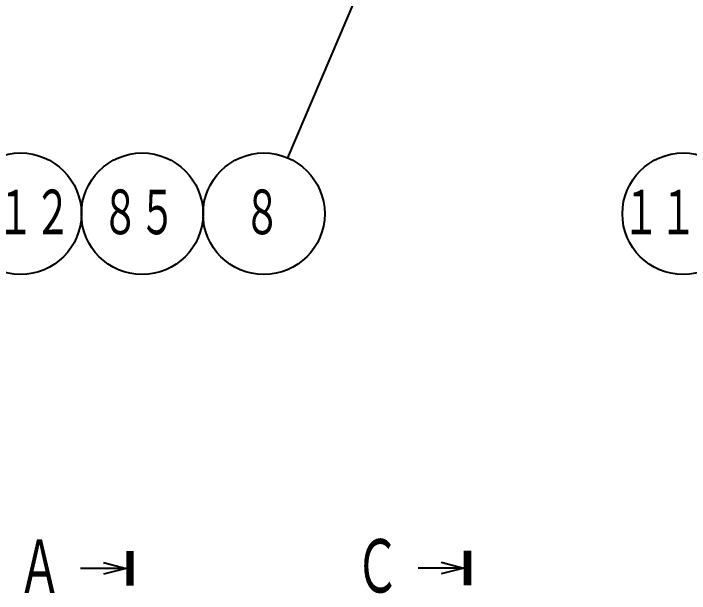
# Model space of a CAD drawing. Header units: millimetres. Extents: x -993 to 13147, y -7260 to 4342.
# Drawn here: x 898 to 1898, y 1853 to 2712 of the extents above; entities that cross this region are included whole.
import ezdxf

# ---------------------------------------------------------------- set-up
doc = ezdxf.new("R2010")
doc.units = ezdxf.units.MM
doc.header["$LTSCALE"] = 7.649257
doc.layers.add('NoLayerName_001', color=7, linetype='Continuous')
doc.styles.get("Standard").update_dxf_attribs({"font": 'txt', "bigfont": 'extfont2'})
doc.dimstyles.get("Standard").update_dxf_attribs({"dimtxt": 2.5, "dimasz": 2.5, "dimexe": 1.25, "dimexo": 0.625, "dimtad": 1, "dimzin": 0, "dimdsep": 46, "dimtxsty": 'Standard', "dimcen": 2.5, "dimadec": 0, "dimazin": 0, "dimtfac": 0.75, "dimtmove": 0, "dimatfit": 3, "dimfxl": 1, "dimarcsym": 0})

# ---------------------------------------------------------------- blocks, each defined once
blk = doc.blocks.new('DIM_0005')
at = {"color": 3, "linetype": 'Continuous', "lineweight": 25}
for points in [[(635.24, 418.47), (494.21, 168.39)], [(602.63, 385.2), (635.24, 418.47), (623.64, 373.35)]]:
    blk.add_lwpolyline(points, dxfattribs=at)
for centre in [(90, 90), (270, 90), (450, 90)]:
    blk.add_circle(centre, 90, dxfattribs=at)
at = {"color": 2, "linetype": 'Continuous', "lineweight": 50, "width": 0.666667}
for s, p in [('１１３', (0, 52.5)), ('８７', (210, 52.5)), ('６', (420, 52.5))]:
    blk.add_text(s, height=75, dxfattribs=at).set_placement(p)
blk = doc.blocks.new('_DOT')
at = {"color": 0, "linetype": 'ByBlock', "lineweight": -2}
blk.add_line((-0.5, 0), (-1, 0), dxfattribs=at)
at = {"color": 0, "linetype": 'ByBlock', "lineweight": -2, "const_width": 0.5}
blk.add_lwpolyline([(-0.25, 0, 1), (0.25, 0, 1)], format="xyb", close=True, dxfattribs=at)
blk = doc.blocks.new('DIM_0006')
at = {"color": 3, "linetype": 'Continuous', "lineweight": 25}
blk.add_lwpolyline([(671.27, 611.02), (485.18, 172.84)], dxfattribs=at)
for centre in [(90, 90), (270, 90), (450, 90)]:
    blk.add_circle(centre, 90, dxfattribs=at)
at = {"color": 3, "linetype": 'Continuous', "lineweight": 25, "xscale": 22.5, "yscale": 22.5, "zscale": 22.5, "rotation": 66.98944853930921}
blk.add_blockref('_DOT', (671.27, 611.02), dxfattribs=at)
at = {"color": 2, "linetype": 'Continuous', "lineweight": 50, "width": 0.666667}
for s, p in [('１１２', (0, 52.5)), ('８５', (210, 52.5)), ('８', (420, 52.5))]:
    blk.add_text(s, height=75, dxfattribs=at).set_placement(p)

msp = doc.modelspace()

# ---------------------------------------------------------------- linework, layer by layer
at = {"layer": 'NoLayerName_001', "color": 2, "linetype": 'Continuous', "lineweight": 50, "const_width": 11.16}
for points in [[(1069.8294, 1864.9095), (1069.8294, 1916.2995)], [(1569.2091, 1865.3995), (1569.2091, 1916.7895)]]:
    msp.add_lwpolyline(points, dxfattribs=at)

# ---------------------------------------------------------------- block references
at = {"layer": 'NoLayerName_001', "color": 3, "linetype": 'Continuous', "lineweight": 25}
for name, p in [('DIM_0006', (817.8538, 2325.5879)), ('DIM_0005', (1798.2976, 2325.5879))]:
    msp.add_blockref(name, p, dxfattribs=at)

# ---------------------------------------------------------------- texts
at = {"layer": 'NoLayerName_001', "color": 2, "linetype": 'Continuous', "lineweight": 50, "char_height": 90, "attachment_point": 7, "line_spacing_factor": 0.6}
for s, insert in [('\\W0.6667;\\T1.2500;Ａ', (903.3294, 1845.6045)), ('\\W0.6667;\\T1.2500;Ｃ', (1402.7091, 1846.0945))]:
    msp.add_mtext(s, dxfattribs=dict(at, insert=insert))

# ---------------------------------------------------------------- leaders
at = {"layer": 'NoLayerName_001', "color": 2, "linetype": 'Continuous', "lineweight": 50}
for points in [[(1064.2494, 1890.6045), (996.7494, 1890.6045)], [(1563.6291, 1891.0945), (1496.1291, 1891.0945)]]:
    msp.add_leader(points, dimstyle='Standard', override={"dimasz": 33.66, "dimldrblk": 'OPEN30'}, dxfattribs=at)

doc.saveas('drawing.dxf')
